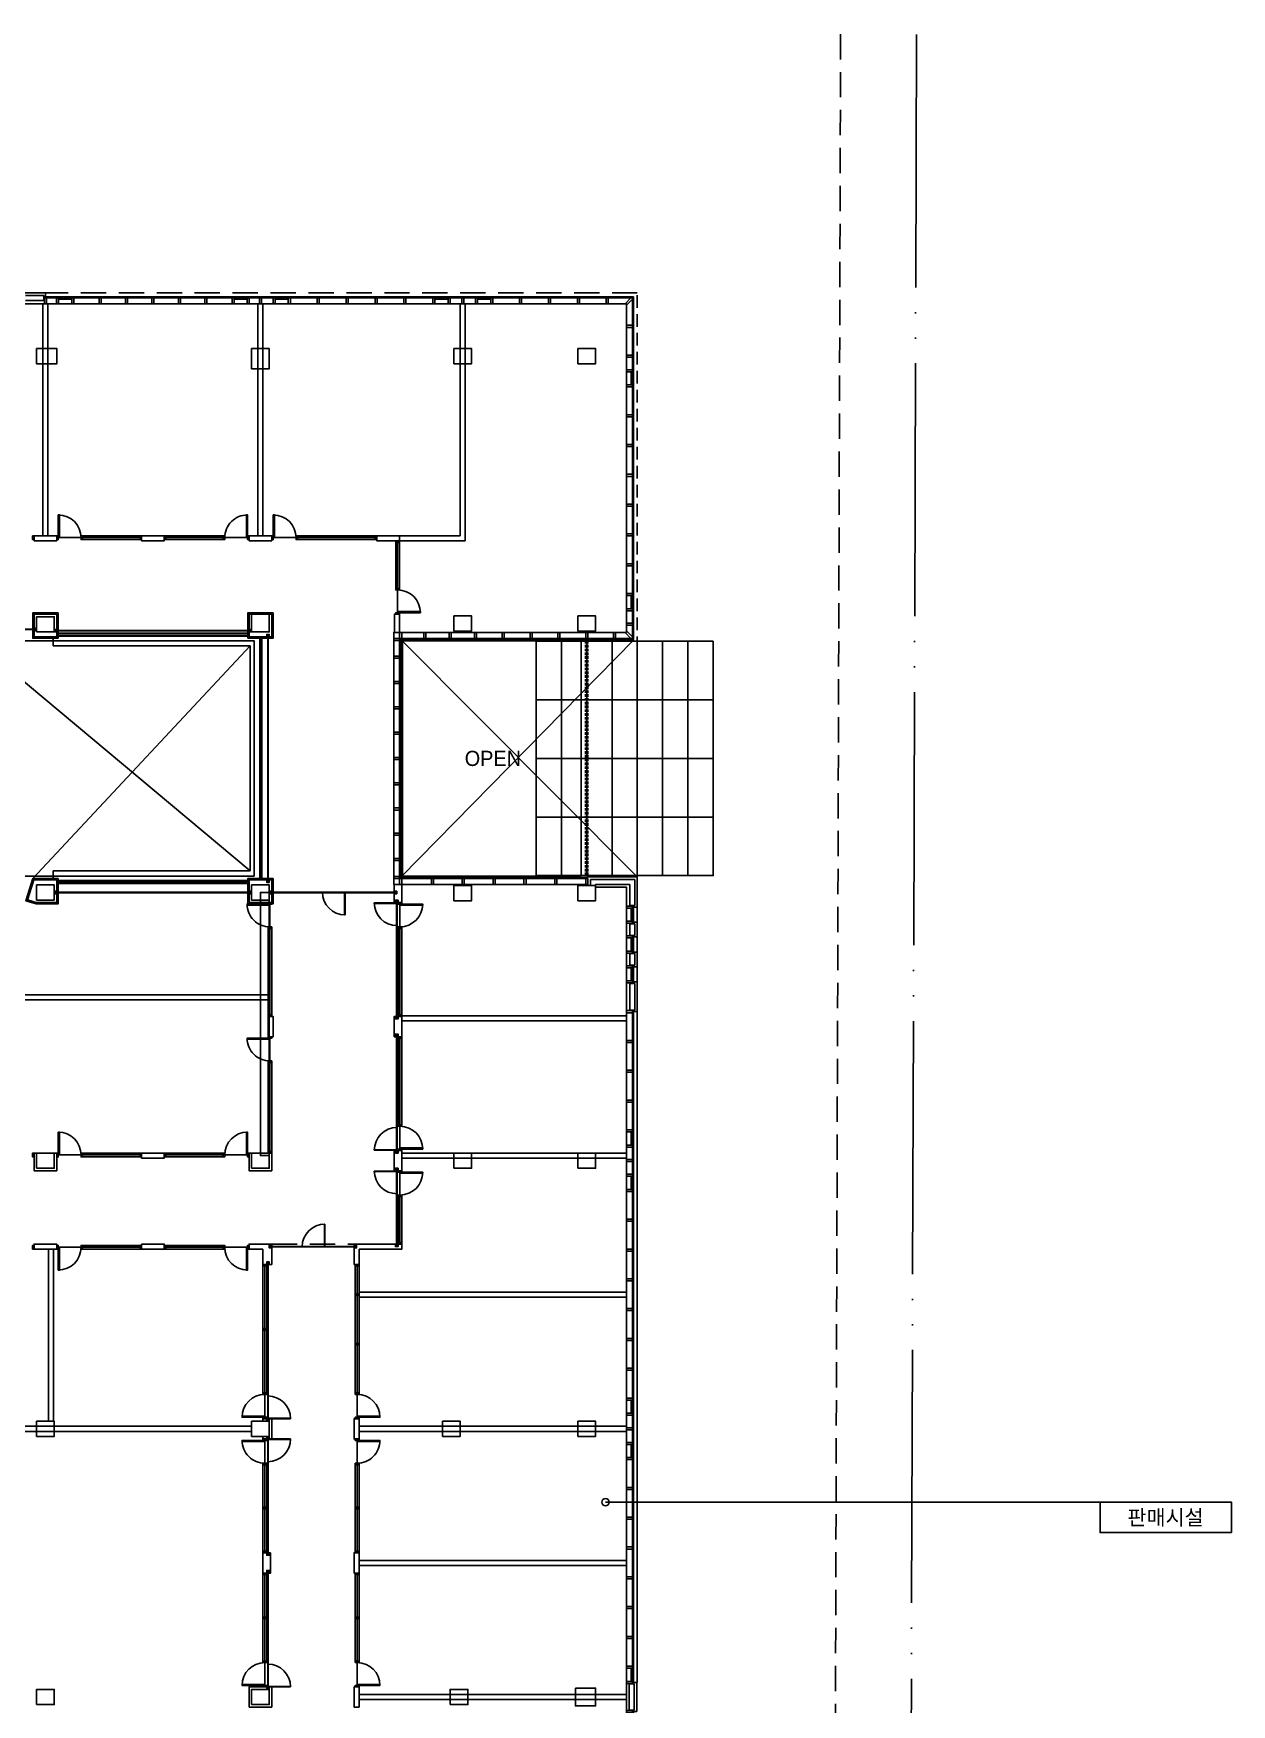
# Model space of a CAD drawing. Header units: millimetres. Extents: x -7448 to 427567, y 91657 to 341328.
# Drawn here: x 380197 to 427567, y 191642 to 257698 of the extents above; entities that cross this region are included whole.
import ezdxf
from ezdxf.enums import TextEntityAlignment as Align

# ---------------------------------------------------------------- set-up
doc = ezdxf.new("R2010")
doc.units = ezdxf.units.MM
doc.header["$LTSCALE"] = 500
doc.header["$MEASUREMENT"] = 0
for name, pattern in [('CEN-2', [26, 20, -2, 0, -2, 0, -2]), ('H0', [0.3, 0.2, -0.1]), ('HOON1', [3, 2, -1])]:
    doc.linetypes.add(name, pattern=pattern)
for name, color, linetype in [('e-plan', 9, 'CONTINUOUS'), ('e-room', 6, 'CONTINUOUS'), ('e-room-box', 7, 'CONTINUOUS')]:
    doc.layers.add(name, color=color, linetype=linetype)
doc.styles.add('돋움', font='Dotum.ttf')

# ---------------------------------------------------------------- blocks, each defined once
blk = doc.blocks.new('A$C7F1D75F0')
at = {"layer": 'e-plan'}
for p, q in [((0, 1150), (899, 1150)), ((0, 1150), (0, 1130)), ((0, 1130), (899, 1130)), ((899, 1150), (899, 1130))]:
    blk.add_line(p, q, dxfattribs=at)
blk.add_arc((0, 1150), 900, 270.00013, 0, dxfattribs=at)
blk = doc.blocks.new('A$C5A682445')
at = {"layer": 'e-plan', "linetype": 'CEN-2'}
blk.add_lwpolyline([(-343809, -111602), (-96696, -114499), (-95833, -114798), (-95367, -115584), (-95446, -166137), (-517, -166635), (-517, -166635), (0, 0), (0, 0), (0, 0), (-297528, 10)], dxfattribs=at)
at = {"layer": 'e-plan', "linetype": 'HOON1'}
blk.add_lwpolyline([(-3517, -166619), (-3000, 0), (-3000, 0), (-3000, 0)], dxfattribs=at)
blk = doc.blocks.new('2F 기둥 140514')
at = {"layer": 'e-plan', "ltscale": 0.5}
for points in [[(320403, 114600), (321203, 114600), (321203, 115200), (320403, 115200)], [(328903, 114400), (329603, 114400), (329603, 115200), (328903, 115200)], [(336903, 114600), (337603, 114600), (337603, 115200), (336903, 115200)], [(341803, 114600), (342503, 114600), (342503, 115200), (341803, 115200)], [(320403, 104000), (321103, 104000), (321103, 104600), (320403, 104600)], [(328903, 104000), (329603, 104000), (329603, 104700), (328903, 104700)], [(336903, 104030), (337603, 104030), (337603, 104630), (336903, 104630)], [(341803, 104030), (342503, 104030), (342503, 104630), (341803, 104630)], [(320403, 93400), (321103, 93400), (321103, 94000), (320403, 94000)], [(328903, 93400), (329603, 93400), (329603, 94000), (328903, 94000)], [(336903, 93370), (337603, 93370), (337603, 93970), (336903, 93970)], [(341803, 93370), (342503, 93370), (342503, 93970), (341803, 93970)], [(320403, 82800), (321103, 82800), (321103, 83400), (320403, 83400)], [(328903, 82800), (329603, 82800), (329603, 83400), (328903, 83400)], [(336903, 82800), (337603, 82800), (337603, 83400), (336903, 83400)], [(341803, 82800), (342503, 82800), (342503, 83400), (341803, 83400)], [(320403, 72200), (321103, 72200), (321103, 72800), (320403, 72800)], [(328903, 72200), (329603, 72200), (329603, 72800), (328903, 72800)], [(336453, 72200), (337153, 72200), (337153, 72800), (336453, 72800)], [(341803, 72200), (342503, 72200), (342503, 72800), (341803, 72800)], [(320403, 61600), (321103, 61600), (321103, 62200), (320403, 62200)], [(328903, 61600), (329603, 61600), (329603, 62200), (328903, 62200)], [(336753, 61600), (337453, 61600), (337453, 62200), (336753, 62200)], [(341703, 62250), (342503, 62250), (342503, 61550), (341703, 61550)]]:
    blk.add_lwpolyline(points, close=True, dxfattribs=at)
blk = doc.blocks.new('A$C6B9375F1')
at = {"layer": 'e-plan'}
blk.add_lwpolyline([(-30, 195), (-30, 155), (10, 155), (10, -80), (-70, -80), (-70, 155), (-30, 155)], dxfattribs=at)
blk = doc.blocks.new('syswin520')
at = {"layer": 'e-plan', "ltscale": 0.5}
for p, q in [((470, 0), (50, 0)), ((470, -50), (50, -50))]:
    blk.add_line(p, q, dxfattribs=at)
for points in [[(0, -50), (50, -50), (50, 0), (0, 0)], [(470, -50), (520, -50), (520, 0), (470, 0)]]:
    blk.add_lwpolyline(points, close=True, dxfattribs=at)
blk = doc.blocks.new('A$C7E1651D2')
at = {"layer": 'e-plan'}
for p, q in [((8030, 195), (30, 195)), ((8030, 155), (30, 155))]:
    blk.add_line(p, q, dxfattribs=at)
at = {"layer": 'e-plan', "ltscale": 0.5}
blk.add_line((8030, -80), (30, -80), dxfattribs=at)
at = {"layer": 'e-plan', "ltscale": 0.5, "xscale": -1}
for p in [(0, 0), (1143, 0), (2286, 0), (3429, 0), (4571, 0), (5714, 0), (6857, 0), (7457, 0), (8000, 0)]:
    blk.add_blockref('A$C6B9375F1', p, dxfattribs=at)
at = {"layer": 'e-plan', "ltscale": 0.5}
blk.add_blockref('A$C6B9375F1', (603, 0), dxfattribs=at)
at = {"layer": 'e-plan'}
for p in [(613, 155), (6927, 155)]:
    blk.add_blockref('syswin520', p, dxfattribs=at)
blk = doc.blocks.new('A$C66941DA5')
at = {"layer": 'e-plan'}
blk.add_line((-900, 0), (0, 0), dxfattribs=at)
blk.add_lwpolyline([(-900, 0), (-860, 0), (-860, -900), (-900, -900)], close=True, dxfattribs=at)
blk.add_arc((-900, 0), 900, 269.99998, 359.99998, dxfattribs=at)
blk = doc.blocks.new('A$C5AE21DC6')
at = {"layer": 'e-plan', "ltscale": 0.5}
blk.add_line((0, 0), (0, 10600), dxfattribs=at)
at = {"layer": 'e-plan'}
for p, q in [((235, 0), (235, 10600)), ((275, 0), (275, 10600))]:
    blk.add_line(p, q, dxfattribs=at)
at = {"layer": 'e-plan', "ltscale": 0.5, "xscale": -1, "rotation": 270}
for p in [(80, 10630), (80, 9452), (80, 8274), (80, 7097), (80, 5919), (80, 4741), (80, 3563), (80, 2386), (80, 1208), (80, 608), (80, 30)]:
    blk.add_blockref('A$C6B9375F1', p, dxfattribs=at)
at = {"layer": 'e-plan', "ltscale": 0.5, "rotation": 270}
blk.add_blockref('A$C6B9375F1', (80, 9992), dxfattribs=at)
at = {"layer": 'e-plan', "rotation": 270}
for p in [(235, 9982), (235, 1138)]:
    blk.add_blockref('syswin520', p, dxfattribs=at)
blk = doc.blocks.new('A$C31A45969')
at = {"layer": 'e-plan'}
for p, q in [((-210, -538), (-210, 538)), ((-100, 518), (-100, -518)), ((-100, 518), (100, 518)), ((100, 518), (100, -518)), ((200, 578), (200, -578)), ((-100, -518), (100, -518)), ((25, -10022), (25, -578)), ((65, -10022), (65, -578))]:
    blk.add_line(p, q, dxfattribs=at)
at = {"layer": 'e-plan', "ltscale": 0.5}
for p, q in [((200, 578), (65, 578)), ((-210, -9982), (-210, -618)), ((200, -578), (25, -578))]:
    blk.add_line(p, q, dxfattribs=at)
at = {"layer": 'e-plan', "ltscale": 0.5, "extrusion": (0, 0, -1), "xscale": -1, "zscale": -1, "rotation": 90}
blk.add_blockref('A$C6B9375F1', (130, -608), dxfattribs=at)
at = {"layer": 'e-plan', "rotation": 270}
for p in [(25, -618), (25, -9462)]:
    blk.add_blockref('syswin520', p, dxfattribs=at)
at = {"layer": 'e-plan', "ltscale": 0.5, "xscale": -1, "rotation": 270}
for p in [(-130, -1148), (-130, -2326), (-130, -3503), (-130, -4681), (-130, -5859), (-130, -7037), (-130, -8214), (-130, -9392), (-130, -9992)]:
    blk.add_blockref('A$C6B9375F1', p, dxfattribs=at)
blk = doc.blocks.new('A$C1CAB14B2')
at = {"layer": 'e-plan'}
for p, q in [((-100, 4635), (-100, -4635)), ((900, 4635), (900, -4635)), ((1900, 4635), (1900, -4635)), ((2900, 4635), (2900, -4635)), ((3900, 4635), (3900, -4635)), ((4900, 4635), (4900, -4635)), ((5900, 2318), (-1100, 2318)), ((5900, 0), (-1100, 0)), ((5900, -2318), (-1100, -2318))]:
    blk.add_line(p, q, dxfattribs=at)
at = {"layer": 'e-plan', "linetype": 'H0'}
for p, q in [((850, 4635), (850, -4635)), ((950, 4635), (950, -4635))]:
    blk.add_line(p, q, dxfattribs=at)
at = {"layer": 'e-plan'}
blk.add_lwpolyline([(5900, 4635), (-1100, 4635), (-1100, -4635), (5900, -4635)], close=True, dxfattribs=at)
blk = doc.blocks.new('A$C2A8C388E')
at = {"layer": 'e-plan'}
blk.add_lwpolyline([(0, 57), (235, 292), (292, 292), (292, 235), (57, 0), (57, 57)], close=True, dxfattribs=at)

msp = doc.modelspace()

# ---------------------------------------------------------------- linework, layer by layer
at = {"layer": 'e-plan', "linetype": 'HOON1'}
for p, q in [((404072, 247442), (357272, 247442)), ((389622, 209842), (392872, 209842))]:
    msp.add_line(p, q, dxfattribs=at)
at = {"layer": 'e-plan'}
for p, q in [((380612, 247342), (379887, 247342)), ((380612, 247142), (379887, 247142)), ((380612, 247142), (380612, 247342)), ((380672, 247287), (381291, 247287)), ((380677, 247287), (389167, 247287)), ((380677, 247247), (389167, 247247)), ((397167, 247287), (397715, 247287)), ((397172, 247287), (403917, 247287)), ((397172, 247247), (403877, 247247)), ((403877, 233787), (403877, 247247)), ((403917, 233747), (403917, 247287)), ((380632, 247012), (379810, 247012)), ((380572, 247012), (380572, 237842)), ((380672, 247012), (389172, 247012)), ((380772, 247012), (380772, 237842)), ((389072, 247012), (389072, 237842)), ((389272, 247012), (389272, 237842)), ((397072, 247012), (397072, 237842)), ((397172, 247012), (403642, 247012)), ((397272, 247012), (397272, 237642)), ((403642, 234022), (403642, 247012)), ((382142, 237842), (384412, 237842)), ((387702, 237842), (385432, 237842)), ((390642, 237842), (393712, 237842)), ((397072, 237842), (394672, 237842)), ((384412, 237767), (382142, 237767)), ((382142, 237692), (384412, 237692)), ((385432, 237767), (387702, 237767)), ((387702, 237692), (385432, 237692)), ((393712, 237767), (390642, 237767)), ((390642, 237692), (393712, 237692)), ((394522, 235762), (394522, 237582)), ((394597, 237582), (394597, 235762)), ((397272, 237642), (394672, 237642)), ((394672, 235762), (394672, 237582)), ((378539, 234152), (380272, 234152)), ((378539, 234132), (380272, 234132)), ((388772, 234102), (381072, 234102)), ((388772, 234082), (381072, 234082)), ((381172, 233992), (388672, 233992)), ((381172, 233917), (388672, 233917)), ((381172, 233867), (388672, 233867)), ((389462, 233892), (389462, 224192)), ((389482, 233892), (389482, 224192)), ((394757, 234022), (403642, 234022)), ((377778, 233792), (388772, 224592)), ((380172, 224292), (388772, 233492)), ((380972, 233792), (380972, 233492)), ((380972, 233492), (388772, 233492)), ((388772, 233492), (388772, 224592)), ((389147, 233792), (389147, 224292)), ((389197, 233792), (389197, 224292)), ((389222, 233792), (389222, 224292)), ((394442, 233707), (394442, 224377)), ((394677, 233747), (394677, 224337)), ((394717, 233787), (403877, 233787)), ((394717, 233747), (394717, 224337)), ((394717, 233747), (403917, 233747)), ((380972, 224592), (388772, 224592)), ((380972, 224292), (380972, 224592)), ((381172, 224217), (388672, 224217)), ((381172, 224167), (388672, 224167)), ((381172, 224092), (388672, 224092)), ((394717, 224337), (402072, 224337)), ((394717, 224297), (402058, 224297)), ((394757, 224062), (402032, 224062)), ((402072, 224357), (404072, 224357)), ((402222, 224257), (403972, 224257)), ((402222, 224042), (402222, 224257)), ((402422, 224057), (403772, 224057)), ((402422, 224042), (402422, 224057)), ((402422, 223952), (403642, 223952)), ((403642, 223952), (403642, 223203)), ((403772, 224057), (403772, 223223)), ((403972, 224257), (403972, 223223)), ((404072, 224357), (404072, 223163)), ((381072, 223752), (388772, 223752)), ((381072, 223732), (388772, 223732)), ((394512, 223752), (389572, 223752)), ((394512, 223732), (389572, 223732)), ((394552, 223392), (394552, 218792)), ((394572, 223392), (394572, 218792)), ((403642, 223123), (403642, 222600)), ((403772, 223223), (403972, 223223)), ((403877, 223163), (403877, 222563)), ((403917, 223163), (403917, 222563)), ((404072, 222563), (404072, 223163)), ((389472, 222322), (389472, 218902)), ((389547, 218902), (389547, 222322)), ((389622, 222322), (389622, 218902)), ((394612, 222322), (394612, 218902)), ((394687, 218902), (394687, 222322)), ((394762, 222322), (394762, 218902)), ((403642, 222025), (403642, 222523)), ((403772, 222503), (403772, 222045)), ((403772, 222503), (403972, 222503)), ((403772, 222045), (403972, 222045)), ((403877, 221985), (403877, 221385)), ((403917, 221985), (403917, 221385)), ((403972, 222503), (403972, 222045)), ((404072, 222563), (404072, 221985)), ((404072, 221385), (404072, 221985)), ((403642, 221945), (403642, 221423)), ((403642, 220847), (403642, 221345)), ((403772, 221325), (403772, 220867)), ((403772, 221325), (403972, 221325)), ((403972, 221325), (403972, 220867)), ((404072, 221385), (404072, 220807)), ((403642, 220767), (403642, 220245)), ((403772, 220867), (403972, 220867)), ((403877, 220807), (403877, 220207)), ((403917, 220807), (403917, 220207)), ((404072, 220207), (404072, 220807)), ((403642, 219071), (403642, 220167)), ((403772, 220147), (403772, 219091)), ((403772, 220147), (403972, 220147)), ((403972, 220147), (403972, 219091)), ((404072, 220207), (404072, 219031)), ((374152, 219692), (389472, 219692)), ((374152, 219492), (389472, 219492)), ((394762, 218867), (403642, 218867)), ((394762, 218667), (403642, 218667)), ((403642, 218991), (403642, 213142)), ((403772, 219091), (403972, 219091)), ((403877, 219031), (403877, 213152)), ((403917, 219031), (403917, 213152)), ((403937, 219031), (404072, 219031)), ((404072, 192520), (404072, 219031)), ((394552, 213492), (394552, 218092)), ((394572, 213492), (394572, 218092)), ((394612, 214562), (394612, 217982)), ((394687, 217982), (394687, 214562)), ((394762, 214562), (394762, 217982)), ((389472, 217022), (389472, 213502)), ((389547, 213502), (389547, 217022)), ((389622, 217022), (389622, 213502)), ((382142, 213442), (384412, 213442)), ((384412, 213367), (382142, 213367)), ((387702, 213442), (385432, 213442)), ((385432, 213367), (387702, 213367)), ((394762, 213442), (403642, 213442)), ((382142, 213292), (384412, 213292)), ((387702, 213292), (385432, 213292)), ((394552, 212792), (394552, 209792)), ((394572, 212792), (394572, 209792)), ((394762, 213242), (403642, 213242)), ((394612, 211722), (394612, 209902)), ((394687, 209902), (394687, 211722)), ((394762, 211722), (394762, 209902)), ((380797, 209642), (380797, 202842)), ((380997, 209642), (380997, 202842)), ((382142, 209792), (384412, 209792)), ((384412, 209717), (382142, 209717)), ((382142, 209642), (384412, 209642)), ((387702, 209792), (385432, 209792)), ((385432, 209717), (387702, 209717)), ((387702, 209642), (385432, 209642)), ((389572, 209752), (392922, 209752)), ((389572, 209732), (392922, 209732)), ((389272, 203962), (389272, 208982)), ((389347, 206502), (389347, 208982)), ((389422, 203962), (389422, 208982)), ((389462, 209092), (389462, 202892)), ((389482, 209092), (389482, 202892)), ((392922, 203962), (392922, 208982)), ((392997, 208982), (392997, 207872)), ((393072, 203962), (393072, 208982)), ((392997, 207812), (392997, 205917)), ((393072, 207942), (403642, 207942)), ((393072, 207942), (393072, 207742)), ((393072, 207742), (403642, 207742)), ((389347, 206442), (389347, 203962)), ((392997, 205857), (392997, 203962)), ((389272, 202942), (389272, 202842)), ((389272, 202942), (389622, 202942)), ((389622, 202142), (389622, 202942)), ((388822, 202642), (373022, 202642)), ((388822, 202442), (373022, 202442)), ((389272, 202142), (389272, 202242)), ((389272, 202142), (389622, 202142)), ((389462, 197592), (389462, 202192)), ((389482, 197592), (389482, 202192)), ((393072, 202642), (403642, 202642)), ((393072, 202442), (403642, 202442)), ((403642, 202542), (403642, 192560)), ((403877, 202542), (403877, 192520)), ((403917, 202542), (403917, 192520)), ((389272, 201122), (389272, 197702)), ((389347, 199442), (389347, 201122)), ((389422, 201122), (389422, 197702)), ((392922, 201122), (392922, 197702)), ((392997, 199442), (392997, 201122)), ((393072, 201122), (393072, 197702)), ((389347, 199382), (389347, 197702)), ((392997, 199382), (392997, 197702)), ((389462, 192292), (389462, 196892)), ((389482, 192292), (389482, 196892)), ((393072, 197342), (403662, 197342)), ((393072, 197142), (403662, 197142)), ((389272, 193362), (389272, 196782)), ((389347, 195102), (389347, 196782)), ((389422, 193362), (389422, 196782)), ((392922, 193362), (392922, 196782)), ((392997, 195102), (392997, 196782)), ((393072, 193362), (393072, 196782)), ((389347, 195042), (389347, 193362)), ((392997, 195042), (392997, 193362)), ((393072, 192042), (403642, 192042)), ((393072, 191842), (403642, 191842))]:
    msp.add_line(p, q, dxfattribs=at)
at = {"layer": 'e-plan', "linetype": 'HOON1', "ltscale": 0.5}
msp.add_line((404072, 224357), (404072, 247442), dxfattribs=at)
at = {"layer": 'e-plan', "ltscale": 0.5}
for p, q in [((403937, 233727), (394737, 224357)), ((404072, 224357), (394737, 233727)), ((404072, 223163), (403937, 223163)), ((404072, 222563), (403937, 222563)), ((404072, 221985), (403937, 221985)), ((404072, 221385), (403937, 221385)), ((404072, 220807), (403937, 220807)), ((404072, 220207), (403937, 220207))]:
    msp.add_line(p, q, dxfattribs=at)
at = {"layer": 'e-plan'}
for points in [[(380672, 247287), (380672, 247442), (379830, 247442), (379830, 247287)], [(388922, 224392), (378255, 224392), (356992, 230893), (359721, 239783), (379645, 233692), (388922, 233692), (388922, 224392)]]:
    msp.add_lwpolyline(points, dxfattribs=at)
for points in [[(380162, 237842), (380222, 237842), (380222, 237692), (380162, 237692)], [(381182, 237842), (381122, 237842), (381122, 237692), (381182, 237692)], [(382142, 237842), (382082, 237842), (382082, 237692), (382142, 237692)], [(384472, 237842), (384412, 237842), (384412, 237692), (384472, 237692)], [(385372, 237842), (385432, 237842), (385432, 237692), (385372, 237692)], [(387702, 237842), (387762, 237842), (387762, 237692), (387702, 237692)], [(388662, 237842), (388722, 237842), (388722, 237692), (388662, 237692)], [(389682, 237842), (389622, 237842), (389622, 237692), (389682, 237692)], [(390642, 237842), (390582, 237842), (390582, 237692), (390642, 237692)], [(393772, 237842), (393712, 237842), (393712, 237692), (393772, 237692)], [(394672, 237642), (394672, 237582), (394522, 237582), (394522, 237642)], [(394672, 235762), (394672, 235702), (394522, 235702), (394522, 235762)], [(381172, 234792), (380172, 234792), (380172, 233792), (381172, 233792)], [(381122, 234742), (380222, 234742), (380222, 233842), (381122, 233842), (381122, 234742)], [(388672, 233792), (389672, 233792), (389672, 234792), (388672, 234792)], [(388722, 233842), (389622, 233842), (389622, 234742), (388722, 234742)], [(394672, 234802), (394672, 234742), (394522, 234742), (394522, 234802)], [(380322, 234157), (380322, 234157), (380322, 234127), (380322, 234127), (380322, 234092), (380222, 234092), (380222, 234127), (380272, 234127), (380272, 234157), (380222, 234157), (380222, 234192), (380322, 234192)], [(381022, 234107), (381022, 234107), (381022, 234077), (381022, 234077), (381022, 234042), (381122, 234042), (381122, 234077), (381072, 234077), (381072, 234107), (381122, 234107), (381122, 234142), (381022, 234142)], [(388822, 234107), (388822, 234107), (388822, 234077), (388822, 234077), (388822, 234042), (388722, 234042), (388722, 234077), (388772, 234077), (388772, 234107), (388722, 234107), (388722, 234142), (388822, 234142)], [(389457, 233942), (389457, 233942), (389487, 233942), (389487, 233942), (389522, 233942), (389522, 233842), (389487, 233842), (389487, 233892), (389457, 233892), (389457, 233842), (389422, 233842), (389422, 233942)], [(394442, 233787), (394677, 233787), (394677, 234022), (394442, 234022)], [(401852, 233692), (394792, 233692), (394792, 224392), (401852, 224392)], [(381172, 224292), (380172, 224292), (379903, 223413), (380300, 223292), (381172, 223292)], [(381122, 224242), (380209, 224242), (379966, 223446), (380307, 223342), (381122, 223342)], [(389457, 224142), (389457, 224142), (389487, 224142), (389487, 224142), (389522, 224142), (389522, 224242), (389487, 224242), (389487, 224192), (389457, 224192), (389457, 224242), (389422, 224242), (389422, 224142)], [(394677, 224062), (394442, 224062), (394442, 224297), (394677, 224297)], [(381022, 223757), (381022, 223757), (381022, 223727), (381022, 223727), (381022, 223692), (381122, 223692), (381122, 223727), (381072, 223727), (381072, 223757), (381122, 223757), (381122, 223792), (381022, 223792)], [(388822, 223757), (388822, 223757), (388822, 223727), (388822, 223727), (388822, 223692), (388722, 223692), (388722, 223727), (388772, 223727), (388772, 223757), (388722, 223757), (388722, 223792), (388822, 223792)], [(389522, 223742), (389172, 223742), (389172, 213342), (389522, 213342)], [(389472, 223282), (389472, 223342), (389622, 223342), (389622, 223282)], [(389522, 223757), (389522, 223757), (389522, 223727), (389522, 223727), (389522, 223692), (389622, 223692), (389622, 223727), (389572, 223727), (389572, 223757), (389622, 223757), (389622, 223792), (389522, 223792)], [(394562, 223757), (394562, 223757), (394562, 223727), (394562, 223727), (394562, 223692), (394462, 223692), (394462, 223727), (394512, 223727), (394512, 223757), (394462, 223757), (394462, 223792), (394562, 223792)], [(394577, 223442), (394577, 223442), (394547, 223442), (394547, 223442), (394512, 223442), (394512, 223342), (394547, 223342), (394547, 223392), (394577, 223392), (394577, 223342), (394612, 223342), (394612, 223442)], [(394762, 223282), (394762, 223342), (394612, 223342), (394612, 223282)], [(389472, 222322), (389472, 222382), (389622, 222382), (389622, 222322)], [(394762, 222322), (394762, 222382), (394612, 222382), (394612, 222322)], [(389472, 218842), (389472, 218902), (389622, 218902), (389622, 218842)], [(394577, 218742), (394577, 218742), (394547, 218742), (394547, 218742), (394512, 218742), (394512, 218842), (394547, 218842), (394547, 218792), (394577, 218792), (394577, 218842), (394612, 218842), (394612, 218742)], [(394762, 218842), (394762, 218902), (394612, 218902), (394612, 218842)], [(389472, 218042), (389472, 217982), (389622, 217982), (389622, 218042)], [(394577, 218142), (394577, 218142), (394547, 218142), (394547, 218142), (394512, 218142), (394512, 218042), (394547, 218042), (394547, 218092), (394577, 218092), (394577, 218042), (394612, 218042), (394612, 218142)], [(394762, 218042), (394762, 217982), (394612, 217982), (394612, 218042)], [(389472, 217022), (389472, 217082), (389622, 217082), (389622, 217022)], [(394762, 214562), (394762, 214502), (394612, 214502), (394612, 214562)], [(380222, 213442), (380162, 213442), (380162, 213292), (380222, 213292)], [(381182, 213442), (381122, 213442), (381122, 213292), (381182, 213292)], [(382142, 213442), (382082, 213442), (382082, 213292), (382142, 213292)], [(384472, 213442), (384412, 213442), (384412, 213292), (384472, 213292)], [(385372, 213442), (385432, 213442), (385432, 213292), (385372, 213292)], [(387702, 213442), (387762, 213442), (387762, 213292), (387702, 213292)], [(388662, 213442), (388722, 213442), (388722, 213292), (388662, 213292)], [(389472, 213502), (389472, 213442), (389622, 213442), (389622, 213502)], [(394577, 213442), (394577, 213442), (394547, 213442), (394547, 213442), (394512, 213442), (394512, 213542), (394547, 213542), (394547, 213492), (394577, 213492), (394577, 213542), (394612, 213542), (394612, 213442)], [(394762, 213602), (394762, 213542), (394612, 213542), (394612, 213602)], [(394577, 212842), (394577, 212842), (394547, 212842), (394547, 212842), (394512, 212842), (394512, 212742), (394547, 212742), (394547, 212792), (394577, 212792), (394577, 212742), (394612, 212742), (394612, 212842)], [(394762, 212682), (394762, 212742), (394612, 212742), (394612, 212682)], [(394762, 211722), (394762, 211782), (394612, 211782), (394612, 211722)], [(380162, 209642), (380222, 209642), (380222, 209792), (380162, 209792)], [(381182, 209642), (381122, 209642), (381122, 209792), (381182, 209792)], [(382142, 209642), (382082, 209642), (382082, 209792), (382142, 209792)], [(384472, 209642), (384412, 209642), (384412, 209792), (384472, 209792)], [(385372, 209642), (385432, 209642), (385432, 209792), (385372, 209792)], [(387702, 209642), (387762, 209642), (387762, 209792), (387702, 209792)], [(388662, 209642), (388722, 209642), (388722, 209792), (388662, 209792)], [(389522, 209727), (389522, 209727), (389522, 209757), (389522, 209757), (389522, 209792), (389622, 209792), (389622, 209757), (389572, 209757), (389572, 209727), (389622, 209727), (389622, 209692), (389522, 209692)], [(392972, 209727), (392972, 209727), (392972, 209757), (392972, 209757), (392972, 209792), (392872, 209792), (392872, 209757), (392922, 209757), (392922, 209727), (392872, 209727), (392872, 209692), (392972, 209692)], [(394547, 209742), (394547, 209742), (394577, 209742), (394577, 209742), (394612, 209742), (394612, 209842), (394577, 209842), (394577, 209792), (394547, 209792), (394547, 209842), (394512, 209842), (394512, 209742)], [(394762, 209842), (394762, 209902), (394612, 209902), (394612, 209842)], [(389422, 208982), (389422, 209042), (389272, 209042), (389272, 208982)], [(389457, 209142), (389457, 209142), (389487, 209142), (389487, 209142), (389522, 209142), (389522, 209042), (389487, 209042), (389487, 209092), (389457, 209092), (389457, 209042), (389422, 209042), (389422, 209142)], [(393072, 208982), (393072, 209042), (392922, 209042), (392922, 208982)], [(393072, 207872), (393072, 207812), (392922, 207812), (392922, 207872)], [(389422, 206442), (389422, 206502), (389272, 206502), (389272, 206442)], [(393072, 205917), (393072, 205857), (392922, 205857), (392922, 205917)], [(389422, 203902), (389422, 203962), (389272, 203962), (389272, 203902)], [(393072, 203962), (393072, 203902), (392922, 203902), (392922, 203962)], [(389422, 202942), (389422, 203002), (389272, 203002), (389272, 202942)], [(389457, 202842), (389457, 202842), (389487, 202842), (389487, 202842), (389522, 202842), (389522, 202942), (389487, 202942), (389487, 202892), (389457, 202892), (389457, 202942), (389422, 202942), (389422, 202842)], [(393072, 203002), (393072, 202942), (392922, 202942), (392922, 203002)], [(389422, 202142), (389422, 202082), (389272, 202082), (389272, 202142)], [(389457, 202242), (389457, 202242), (389487, 202242), (389487, 202242), (389522, 202242), (389522, 202142), (389487, 202142), (389487, 202192), (389457, 202192), (389457, 202142), (389422, 202142), (389422, 202242)], [(392922, 202142), (392922, 202082), (393072, 202082), (393072, 202142)], [(389422, 201182), (389422, 201122), (389272, 201122), (389272, 201182)], [(392922, 201182), (392922, 201122), (393072, 201122), (393072, 201182)], [(389422, 199442), (389422, 199382), (389272, 199382), (389272, 199442)], [(392922, 199442), (392922, 199382), (393072, 199382), (393072, 199442)], [(389422, 197702), (389422, 197642), (389272, 197642), (389272, 197702)], [(389572, 197642), (389272, 197642), (389272, 196842), (389572, 196842)], [(389457, 197542), (389457, 197542), (389487, 197542), (389487, 197542), (389522, 197542), (389522, 197642), (389487, 197642), (389487, 197592), (389457, 197592), (389457, 197642), (389422, 197642), (389422, 197542)], [(393072, 197642), (392872, 197642), (392872, 196842), (393072, 196842)], [(392922, 197702), (392922, 197642), (393072, 197642), (393072, 197702)], [(389457, 196942), (389457, 196942), (389487, 196942), (389487, 196942), (389522, 196942), (389522, 196842), (389487, 196842), (389487, 196892), (389457, 196892), (389457, 196842), (389422, 196842), (389422, 196942)], [(389422, 196782), (389422, 196842), (389272, 196842), (389272, 196782)], [(392922, 196782), (392922, 196842), (393072, 196842), (393072, 196782)], [(389422, 195042), (389422, 195102), (389272, 195102), (389272, 195042)], [(392922, 195042), (392922, 195102), (393072, 195102), (393072, 195042)], [(389422, 193302), (389422, 193362), (389272, 193362), (389272, 193302)], [(392922, 193302), (392922, 193362), (393072, 193362), (393072, 193302)], [(389422, 192342), (389422, 192402), (389272, 192402), (389272, 192342)], [(389457, 192242), (389457, 192242), (389487, 192242), (389487, 192242), (389522, 192242), (389522, 192342), (389487, 192342), (389487, 192292), (389457, 192292), (389457, 192342), (389422, 192342), (389422, 192242)], [(392922, 192342), (392922, 192402), (393072, 192402), (393072, 192342)]]:
    msp.add_lwpolyline(points, close=True, dxfattribs=at)
at = {"layer": 'e-plan', "ltscale": 0.5}
for points in [[(380222, 237842), (381122, 237842), (381122, 237642), (380222, 237642), (380222, 237842)], [(385372, 237842), (384472, 237842), (384472, 237642), (385372, 237642), (385372, 237842)], [(389622, 237842), (388722, 237842), (388722, 237642), (389622, 237642), (389622, 237842)], [(393772, 237842), (394672, 237842), (394672, 237642), (393772, 237642), (393772, 237842)], [(388722, 223342), (389622, 223342), (389622, 224242), (388722, 224242)], [(394762, 212742), (394762, 213542), (394462, 213542), (394462, 212742), (394762, 212742)], [(380222, 209642), (381122, 209642), (381122, 209842), (380222, 209842), (380222, 209642)], [(393072, 202142), (393072, 202942), (392872, 202942), (392872, 202142), (393072, 202142)], [(388722, 191542), (389622, 191542), (389622, 192342), (388722, 192342)], [(393072, 191542), (393072, 192342), (392872, 192342), (392872, 191542), (393072, 191542)]]:
    msp.add_lwpolyline(points, close=True, dxfattribs=at)
for points in [[(394672, 234022), (394672, 234742), (394472, 234742), (394472, 234022)], [(389622, 223292), (389672, 223292), (389672, 224292), (388672, 224292), (388672, 223292), (389472, 223292)], [(394762, 224062), (394762, 223342), (394462, 223342), (394462, 224062)], [(389672, 218042), (389672, 218842), (389472, 218842), (389472, 218042), (389672, 218042)], [(394462, 218042), (394462, 218842), (394762, 218842), (394762, 218042), (394462, 218042)], [(380322, 213442), (380222, 213442), (380222, 212742), (381122, 212742), (381122, 213442), (381022, 213442)], [(384472, 213242), (385372, 213242), (385372, 213442), (384472, 213442), (384472, 213242)], [(388822, 213442), (388722, 213442), (388722, 212742), (389622, 212742), (389622, 213442)], [(384472, 209842), (385372, 209842), (385372, 209642), (384472, 209642), (384472, 209842)], [(389272, 209642), (388722, 209642), (388722, 209842), (389622, 209842), (389622, 209042), (389272, 209042), (389272, 209642)], [(393072, 209642), (394762, 209642), (394762, 209842), (392872, 209842), (392872, 209042), (393072, 209042), (393072, 209642)]]:
    msp.add_lwpolyline(points, dxfattribs=at)
at = {"layer": 'e-room-box'}
msp.add_line((422367, 199640), (402815, 199640), dxfattribs=at)
msp.add_lwpolyline([(427567, 198440), (422367, 198440), (422367, 199640), (427567, 199640)], close=True, dxfattribs=at)
msp.add_circle((402815, 199640), 145, dxfattribs=at)

# ---------------------------------------------------------------- block references
at = {"layer": 'e-plan'}
for name, p in [('A$C5A682445', (415112, 258292)), ('2F 기둥 140514', (59920, 130042)), ('A$C6B9375F1', (380702, 247092)), ('A$C6B9375F1', (381182, 247092)), ('syswin520', (381192, 247247)), ('A$C6B9375F1', (381782, 247092)), ('A$C6B9375F1', (382862, 247092)), ('A$C6B9375F1', (383907, 247092)), ('A$C6B9375F1', (384952, 247092)), ('A$C6B9375F1', (385997, 247092)), ('A$C6B9375F1', (387042, 247092)), ('A$C6B9375F1', (388122, 247092)), ('syswin520', (388132, 247247)), ('A$C7E1651D2', (389142, 247092)), ('A$C6B9375F1', (389202, 247092)), ('A$C6B9375F1', (397202, 247092)), ('A$C6B9375F1', (397745, 247092)), ('syswin520', (397755, 247247)), ('A$C6B9375F1', (398345, 247092)), ('A$C6B9375F1', (399488, 247092)), ('A$C6B9375F1', (400631, 247092)), ('A$C6B9375F1', (401774, 247092)), ('A$C6B9375F1', (402916, 247092)), ('A$C1CAB14B2', (401172, 229042)), ('A$C6B9375F1', (394747, 224142)), ('A$C6B9375F1', (396002, 224142)), ('A$C6B9375F1', (397222, 224142)), ('A$C6B9375F1', (398442, 224142)), ('A$C6B9375F1', (399662, 224142)), ('A$C6B9375F1', (400882, 224142)), ('A$C6B9375F1', (402102, 224142)), ('A$C5AE21DC6', (403642, 202542)), ('A$C66941DA5', (382082, 209717)), ('A$C7F1D75F0', (389462, 200992)), ('A$C31A45969', (403852, 191942))]:
    msp.add_blockref(name, p, dxfattribs=at)
at = {"layer": 'e-plan', "extrusion": (0, 0, -1), "zscale": -1}
msp.add_blockref('A$C6B9375F1', (-388662, 247092), dxfattribs=at)
at = {"layer": 'e-plan', "xscale": -1}
for name, p, rotation in [('A$C2A8C388E', (403586, 246955), 270), ('A$C6B9375F1', (403722, 244972), 270), ('A$C6B9375F1', (403722, 243794), 270), ('A$C6B9375F1', (403722, 242616), 270), ('A$C6B9375F1', (403722, 241439), 270), ('A$C6B9375F1', (403722, 240261), 270), ('A$C66941DA5', (382082, 237767), 180), ('A$C66941DA5', (390582, 237767), 180), ('A$C6B9375F1', (403722, 239083), 270), ('A$C6B9375F1', (403722, 237905), 270), ('A$C6B9375F1', (403722, 236727), 270), ('A$C6B9375F1', (403722, 235550), 270), ('A$C6B9375F1', (403722, 234950), 270), ('A$C6B9375F1', (394747, 233942), 180), ('A$C6B9375F1', (395702, 233942), 180), ('A$C6B9375F1', (396702, 233942), 180), ('A$C6B9375F1', (397702, 233942), 180), ('A$C6B9375F1', (398802, 233942), 180), ('A$C6B9375F1', (399902, 233942), 180), ('A$C6B9375F1', (401002, 233942), 180), ('A$C6B9375F1', (402102, 233942), 180), ('A$C6B9375F1', (403722, 234372), 270), ('A$C66941DA5', (394687, 222382), 90), ('A$C6B9375F1', (403722, 222593), 270), ('A$C6B9375F1', (403722, 221415), 270), ('A$C6B9375F1', (403722, 220237), 270), ('A$C66941DA5', (382082, 213367), 180), ('A$C66941DA5', (394687, 211782), 90), ('A$C7F1D75F0', (390572, 209732), 270), ('A$C66941DA5', (389347, 203902), 269.9999760943379), ('A$C7F1D75F0', (389462, 204092), 180), ('A$C66941DA5', (392997, 201182), 89.99997609433791), ('A$C66941DA5', (389347, 193302), 269.9999760943379), ('A$C7F1D75F0', (389462, 193492), 180), ('A$C6B9375F1', (403722, 192550), 270)]:
    msp.add_blockref(name, p, dxfattribs=dict(at, rotation=rotation))
at = {"layer": 'e-plan'}
for name, p, rotation in [('A$C6B9375F1', (403722, 246090), 270), ('A$C6B9375F1', (403722, 244334), 270), ('syswin520', (403877, 244324), 270), ('A$C66941DA5', (387762, 237767), 180.0000002134434), ('A$C66941DA5', (394597, 235702), 90), ('syswin520', (403877, 235480), 270), ('A$C6B9375F1', (403142, 233942), 180), ('A$C2A8C388E', (403586, 234079), 270), ('A$C6B9375F1', (394522, 233717), 270), ('A$C6B9375F1', (394522, 233012), 270), ('A$C6B9375F1', (394522, 232012), 270), ('A$C6B9375F1', (394522, 231012), 270), ('A$C6B9375F1', (394522, 230012), 270), ('A$C6B9375F1', (394522, 229012), 270), ('A$C6B9375F1', (394522, 228012), 270), ('A$C6B9375F1', (394522, 227012), 270), ('A$C6B9375F1', (394522, 226012), 270), ('A$C6B9375F1', (394522, 225012), 270), ('A$C6B9375F1', (394522, 224307), 270), ('A$C66941DA5', (389547, 222382), 270), ('A$C7F1D75F0', (391372, 223752), 270), ('A$C6B9375F1', (403722, 223133), 270), ('syswin520', (403877, 223123), 270), ('A$C6B9375F1', (403722, 221955), 270), ('syswin520', (403877, 221945), 270), ('A$C6B9375F1', (403722, 220777), 270), ('syswin520', (403877, 220767), 270), ('A$C6B9375F1', (403722, 219001), 270), ('A$C66941DA5', (389547, 217082), 270), ('A$C6B9375F1', (403722, 217823), 270), ('A$C6B9375F1', (403722, 216645), 270), ('A$C6B9375F1', (403722, 215467), 270), ('A$C66941DA5', (387762, 213367), 180), ('A$C7F1D75F0', (394572, 214702), 180), ('A$C66941DA5', (394687, 214502), 90), ('A$C6B9375F1', (403722, 214290), 270), ('syswin520', (403877, 214280), 270), ('A$C6B9375F1', (403722, 213112), 270), ('A$C66941DA5', (392997, 203902), 90), ('A$C6B9375F1', (403722, 202512), 270), ('A$C66941DA5', (389347, 201182), 270.0000239056621), ('A$C6B9375F1', (403722, 201934), 270), ('syswin520', (403877, 201924), 270), ('A$C6B9375F1', (403722, 201334), 270), ('A$C6B9375F1', (403722, 200156), 270), ('A$C6B9375F1', (403722, 198979), 270), ('A$C6B9375F1', (403722, 197801), 270), ('A$C6B9375F1', (403722, 196623), 270), ('A$C6B9375F1', (403722, 195445), 270), ('A$C6B9375F1', (403722, 194267), 270), ('A$C66941DA5', (392997, 193302), 90.0000239056621), ('A$C6B9375F1', (403722, 193090), 270), ('syswin520', (403877, 193080), 270)]:
    msp.add_blockref(name, p, dxfattribs=dict(at, rotation=rotation))
at = {"layer": 'e-plan', "xscale": -1}
for name, p in [('A$C7F1D75F0', (394572, 222182)), ('A$C7F1D75F0', (394572, 211582)), ('A$C66941DA5', (387762, 209717))]:
    msp.add_blockref(name, p, dxfattribs=at)
at = {"layer": 'e-plan', "extrusion": (0, 0, -1), "zscale": -1, "rotation": 90}
msp.add_blockref('A$C6B9375F1', (-403722, 213750), dxfattribs=at)

# ---------------------------------------------------------------- texts
at = {"layer": 'e-plan', "style": '돋움'}
msp.add_text('OPEN', height=600, dxfattribs=at).set_placement((398362, 229042), align=Align.MIDDLE_CENTER)
at = {"layer": 'e-room', "style": '돋움'}
msp.add_text('판매시설', height=600, dxfattribs=at).set_placement((424958, 199040), align=Align.MIDDLE_CENTER)

doc.saveas('drawing.dxf')
